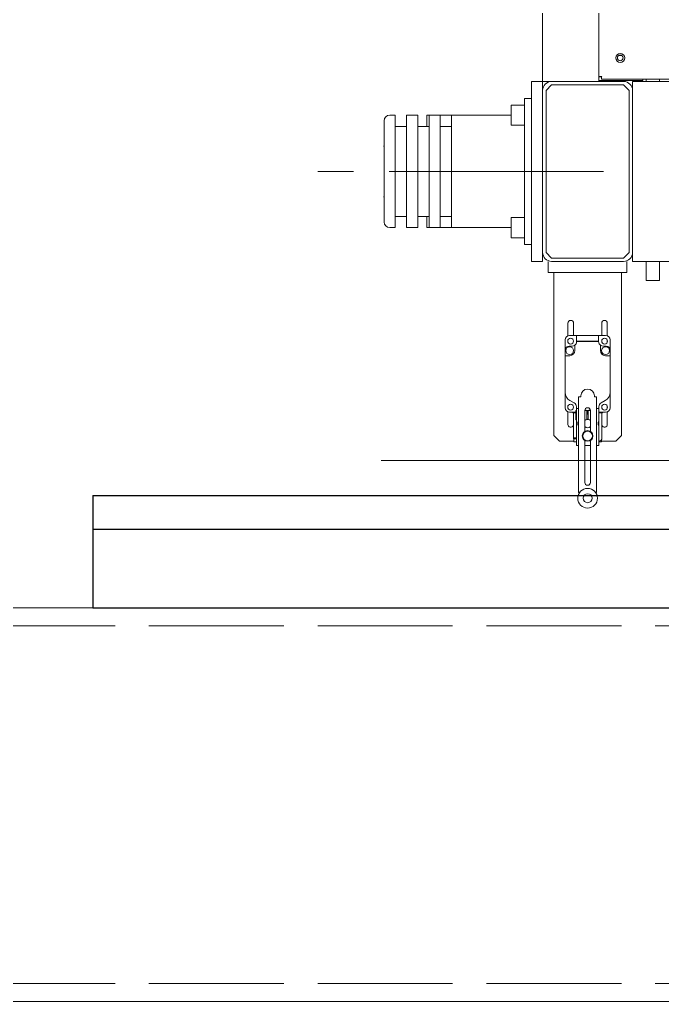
# Model space of a CAD drawing. Header units: millimetres. Extents: x 163705 to 1616509, y 81827 to 302547.
# Drawn here: x 1467121 to 1467692, y 150410 to 151283 of the extents above; entities that cross this region are included whole.
import ezdxf

# ---------------------------------------------------------------- set-up
doc = ezdxf.new("R2010")
doc.units = ezdxf.units.MM
doc.header["$LTSCALE"] = 10
doc.linetypes.add('ACAD_ISO02W100', pattern=[15, 12, -3])
doc.linetypes.add('CENTER2', pattern=[28.575, 19.05, -3.175, 3.175, -3.175])
for name, color, linetype, lineweight in [('1-中心线', 1, 'CENTER2', 0), ('1-剖面线', 8, 'Continuous', 0), ('1-虚线', 8, 'ACAD_ISO02W100', 0), ('1-设备轮廓', 2, 'Continuous', 18), ('1-钢构', 6, 'Continuous', 0)]:
    doc.layers.add(name, color=color, linetype=linetype, lineweight=lineweight)

# ---------------------------------------------------------------- blocks, each defined once
blk = doc.blocks.new('G$C61459890')
for p, q in [((843.82, 601.9), (843.82, 1296.9)), ((893.82, 1249.69), (893.82, 606.1)), ((911.32, 624.9), (914.32, 624.9)), ((893.82, 606.1), (895.32, 606.1)), ((893.82, 601.9), (893.82, 606.1)), ((893.82, 602.9), (932.82, 602.9)), ((896.03, 603.9), (896.03, 605.4)), ((1599.62, 603.9), (896.03, 603.9)), ((904.82, 602.9), (904.82, 602.77)), ((904.82, 602.77), (906.34, 601.9)), ((904.82, 602.77), (916.82, 602.77)), ((915.31, 601.9), (916.82, 602.77)), ((916.82, 602.77), (916.82, 602.9)), ((932.82, 602.9), (932.82, 603.9)), ((935.82, 603.9), (935.82, 601.9)), ((947.82, 603.9), (947.82, 601.9)), ((833.82, 441.9), (833.82, 601.9)), ((833.82, 601.9), (843.82, 601.9)), ((843.82, 593.9), (843.82, 601.9)), ((851.82, 601.9), (843.82, 601.9)), ((843.82, 593.9), (843.82, 449.9)), ((851.82, 598.9), (846.82, 593.9)), ((846.82, 593.9), (846.82, 449.9)), ((885.82, 601.9), (851.82, 601.9)), ((915.82, 598.9), (851.82, 598.9)), ((893.24, 601.9), (885.82, 601.9)), ((915.82, 601.9), (893.24, 601.9)), ((920.82, 593.9), (915.82, 598.9)), ((920.82, 449.9), (920.82, 593.9)), ((1604.03, 601.9), (923.82, 601.9)), ((923.82, 593.9), (923.82, 601.9)), ((923.82, 449.9), (923.82, 593.9)), ((827.82, 586.9), (833.82, 586.9)), ((827.82, 456.9), (827.82, 586.9)), ((833.82, 586.9), (833.82, 456.9)), ((815.82, 563.34), (815.82, 580.8)), ((827.82, 580.9), (815.92, 580.9)), ((712.82, 571.9), (707.82, 571.9)), ((712.82, 571.9), (712.82, 471.9)), ((732.82, 571.9), (722.82, 571.9)), ((722.82, 571.9), (722.82, 471.9)), ((732.82, 571.9), (732.82, 471.9)), ((740.82, 571.9), (742.82, 571.9)), ((740.82, 561.9), (740.82, 571.9)), ((752.82, 571.9), (742.82, 571.9)), ((742.82, 571.9), (742.82, 471.9)), ((752.82, 571.9), (752.82, 471.9)), ((752.82, 571.9), (791.82, 571.9)), ((815.82, 571.9), (762.82, 571.9)), ((762.82, 571.9), (762.82, 471.9)), ((791.82, 571.9), (815.82, 571.9)), ((702.82, 566.9), (702.82, 476.9)), ((722.82, 561.9), (712.82, 561.9)), ((742.82, 561.9), (732.82, 561.9)), ((762.82, 561.9), (752.82, 561.9)), ((815.82, 563), (815.82, 563.34)), ((815.92, 562.9), (827.82, 562.9)), ((702.82, 544.4), (702.42, 544.4)), ((702.42, 499.4), (702.82, 499.4)), ((712.82, 481.9), (722.82, 481.9)), ((732.82, 481.9), (742.82, 481.9)), ((740.82, 471.9), (740.82, 481.9)), ((752.82, 481.9), (762.82, 481.9)), ((815.82, 463), (815.82, 480.8)), ((827.82, 480.9), (815.92, 480.9)), ((707.82, 471.9), (712.82, 471.9)), ((722.82, 471.9), (732.82, 471.9)), ((742.82, 471.9), (740.82, 471.9)), ((742.82, 471.9), (752.82, 471.9)), ((791.82, 471.9), (752.82, 471.9)), ((762.82, 471.9), (815.82, 471.9)), ((815.82, 471.9), (791.82, 471.9)), ((815.92, 462.9), (827.82, 462.9)), ((827.82, 456.9), (833.82, 456.9)), ((843.82, 441.9), (843.82, 449.9)), ((846.82, 449.9), (851.82, 444.9)), ((915.82, 444.9), (920.82, 449.9)), ((923.82, 441.9), (923.82, 449.9)), ((833.82, 441.9), (843.82, 441.9)), ((848.82, 431.9), (848.82, 441.9)), ((851.82, 444.9), (915.82, 444.9)), ((851.82, 441.9), (915.82, 441.9)), ((918.82, 431.9), (918.82, 441.9)), ((977.82, 441.9), (923.82, 441.9)), ((935.82, 441.9), (935.82, 424.9)), ((947.82, 441.9), (947.82, 424.9)), ((918.82, 431.9), (848.82, 431.9)), ((853.82, 431.9), (853.82, 426.9)), ((913.82, 431.9), (913.82, 426.9)), ((853.82, 426.9), (853.82, 286.9)), ((913.82, 426.9), (913.82, 286.9)), ((947.82, 424.9), (935.82, 424.9)), ((866.32, 386.9), (866.32, 375.7)), ((871.32, 376), (871.32, 386.9)), ((896.32, 386.9), (896.32, 376)), ((901.32, 375.7), (901.32, 386.9)), ((874.07, 376), (867.82, 376)), ((874.07, 376), (874.07, 371)), ((893.57, 376), (874.07, 376)), ((893.57, 371), (893.57, 376)), ((899.82, 376), (893.57, 376)), ((863.82, 372), (863.82, 363)), ((866.32, 372), (866.32, 370)), ((872.37, 362.5), (872.37, 367.22)), ((874.07, 371), (893.57, 371)), ((874.07, 371), (874.07, 370.5)), ((893.57, 370.5), (874.07, 370.5)), ((893.57, 370.5), (893.57, 371)), ((895.27, 367.22), (895.27, 362.5)), ((901.32, 370), (901.32, 372)), ((903.82, 363), (903.82, 372)), ((863.82, 363), (863.82, 358)), ((870.07, 366.5), (867.32, 366.5)), ((900.32, 366.5), (897.57, 366.5)), ((903.82, 358), (903.82, 363)), ((863.82, 358), (863.82, 325.44)), ((863.82, 358), (867.87, 358)), ((899.77, 358), (903.82, 358)), ((903.82, 325.44), (903.82, 358)), ((863.82, 325.44), (863.82, 311.7)), ((903.82, 311.7), (903.82, 325.44)), ((868.15, 318.1), (871.76, 316.1)), ((875.82, 236.28), (875.82, 321.28)), ((875.82, 321.28), (877.82, 321.28)), ((877.82, 321.28), (877.82, 322.28)), ((889.82, 322.28), (889.82, 321.28)), ((891.82, 321.28), (889.82, 321.28)), ((891.82, 321.28), (891.82, 236.28)), ((895.88, 316.1), (899.5, 318.1)), ((866.32, 313.3), (866.32, 311.3)), ((866.32, 307.99), (866.32, 296.9)), ((867.82, 307.7), (873.32, 307.7)), ((870.72, 307.3), (870.72, 307.7)), ((873.32, 307.3), (870.72, 307.3)), ((871.12, 285), (871.12, 307.3)), ((873.32, 309.35), (873.82, 309.35)), ((873.32, 300.85), (873.32, 309.35)), ((873.82, 312.6), (873.82, 311.1)), ((873.82, 311.1), (873.82, 299.93)), ((875.82, 311.1), (873.82, 311.1)), ((881.32, 309.28), (881.32, 290.64)), ((883.22, 309.11), (883.22, 301.2)), ((883.22, 308.8), (884.42, 308.8)), ((883.22, 307.7), (884.42, 307.7)), ((884.42, 307.3), (883.22, 307.3)), ((883.32, 306.4), (883.32, 306.08)), ((884.32, 306.4), (883.32, 306.4)), ((884.32, 306.08), (883.32, 306.08)), ((884.32, 306.08), (884.32, 306.4)), ((884.42, 301.2), (884.42, 309.11)), ((886.32, 290.64), (886.32, 309.28)), ((893.82, 311.1), (891.82, 311.1)), ((893.82, 311.1), (893.82, 312.6)), ((893.82, 299.93), (893.82, 311.1)), ((893.82, 307.7), (899.82, 307.7)), ((896.92, 307.3), (893.82, 307.3)), ((896.52, 307.3), (896.52, 284.9)), ((896.92, 307.3), (896.92, 307.7)), ((901.32, 311.3), (901.32, 313.3)), ((901.32, 296.9), (901.32, 307.99)), ((873.32, 300.85), (873.82, 300.85)), ((873.92, 299.78), (873.92, 295.41)), ((893.72, 295.41), (893.72, 299.78)), ((873.82, 295.26), (873.82, 278.1)), ((893.82, 278.1), (893.82, 295.26)), ((853.82, 286.9), (858.82, 281.9)), ((871.52, 281.9), (858.82, 281.9)), ((873.82, 285), (871.12, 285)), ((871.12, 284.9), (871.12, 285)), ((871.32, 285), (871.32, 284)), ((873.82, 284), (871.32, 284)), ((871.52, 284), (871.52, 281.4)), ((873.82, 281.4), (871.52, 281.4)), ((881.32, 282.56), (881.32, 245.28)), ((886.32, 245.28), (886.32, 282.56)), ((896.12, 281.4), (893.82, 281.4)), ((896.12, 281.4), (896.12, 283.4)), ((908.82, 281.9), (896.12, 281.9)), ((908.82, 281.9), (913.82, 286.9)), ((873.82, 278.1), (875.82, 278.1)), ((881.32, 278.1), (886.32, 278.1)), ((891.82, 278.1), (893.82, 278.1)), ((875.82, 236.28), (876.64, 236.28)), ((891.82, 236.28), (891, 236.28))]:
    blk.add_line(p, q)
at = {"flags": 128}
for points in [[(884.42, 301.55), (883.82, 301.6), (883.22, 301.55)], [(883.22, 301.55), (883.82, 301.6), (884.42, 301.55)]]:
    blk.add_lwpolyline(points, dxfattribs=at)
for radius in [4, 2.5]:
    blk.add_circle((912.82, 622.9), radius)
for centre, radius, start, end in [((851.82, 593.9), 8, 90, 180), ((915.82, 593.9), 8, 0, 90), ((815.92, 580.8), 0.1, 90, 180), ((707.82, 566.9), 5, 90, 180), ((815.92, 563), 0.1, 180, 270), ((815.92, 480.8), 0.1, 90, 180), ((707.82, 476.9), 5, 180, 270), ((815.92, 463), 0.1, 180, 270), ((851.82, 449.9), 8, 180, 270), ((915.82, 449.9), 8, 270, 0), ((868.82, 386.9), 2.5, 0, 180), ((898.82, 386.9), 2.5, 0, 180), ((867.82, 372), 4, 90, 180), ((899.82, 372), 4, 0, 90), ((868.72, 371), 2.6, 0, 180), ((868.72, 371), 2.6, 180, 0), ((870.07, 370.5), 4, 270, 305.09963), ((870.07, 370.5), 4, 305.09963, 0), ((897.57, 370.5), 4, 180, 234.90037), ((897.57, 370.5), 4, 234.90037, 270), ((898.92, 371), 2.6, 0, 180), ((898.92, 371), 2.6, 180, 0), ((867.32, 363), 3.5, 90, 180), ((867.87, 362.5), 3.5, 0, 180), ((867.87, 362.5), 3.5, 180, 0), ((867.87, 362.5), 4.5, 270, 0), ((899.77, 362.5), 4.5, 180, 270), ((899.77, 362.5), 3.5, 0, 180), ((899.77, 362.5), 3.5, 180, 0), ((900.32, 363), 3.5, 0, 90), ((872.22, 325.44), 8.4, 180, 241), ((883.82, 322.28), 6, 0, 180), ((895.42, 325.44), 8.4, 299, 0), ((868.72, 312.3), 2.6, 0, 180), ((869.82, 312.6), 4, 0, 61), ((897.82, 312.6), 4, 119, 180), ((898.92, 312.3), 2.6, 0, 180), ((867.82, 311.7), 4, 180, 270), ((868.72, 312.3), 2.6, 180, 0), ((883.82, 309.28), 2.5, 0, 180), ((883.82, 321.1), 12, 257.9811, 267.13402), ((883.82, 312.8), 3.5, 228.23839, 311.76161), ((883.82, 321.1), 12, 272.86598, 282.0189), ((898.92, 312.3), 2.6, 180, 0), ((899.82, 311.7), 4, 270, 0), ((868.82, 296.9), 2.5, 180, 336.92608), ((870.57, 297.6), 4, 324.34091, 35.65909), ((883.82, 297.6), 3.63, 46.39718, 133.60282), ((883.82, 297.6), 3.65, 99.46143, 133.23022), ((883.82, 297.6), 3.65, 46.76978, 80.53857), ((897.07, 297.6), 4, 144.34091, 180), ((897.07, 297.6), 4, 180, 215.65909), ((898.82, 296.9), 2.5, 203.07392, 0), ((883.82, 286.6), 4.75, 0, 180), ((883.82, 286.6), 4.25, 0, 180), ((883.82, 297.6), 3.63, 226.39718, 313.60282), ((883.82, 297.6), 3.65, 226.76978, 313.23022), ((874.12, 284.9), 3, 180, 209.92643), ((883.82, 286.6), 4.75, 180, 0), ((883.82, 286.6), 4.25, 180, 0), ((893.52, 284.9), 3, 275.73917, 0), ((883.82, 245.28), 2.5, 180, 0), ((883.82, 231.28), 8.75, 0, 180), ((883.82, 231.28), 8.75, 180, 0), ((883.82, 231.28), 4, 0, 180), ((883.82, 231.28), 4, 180, 0)]:
    blk.add_arc(centre, radius, start, end)
for points in [[(896.32, 606.4), (896, 606.37), (895.34, 606.32), (894.51, 606.25), (893.94, 606.18), (893.86, 606.13), (893.82, 606.1)], [(896.32, 606.4), (896.19, 606.37), (895.93, 606.32), (895.6, 606.25), (895.37, 606.18), (895.34, 606.13), (895.32, 606.1)], [(896.03, 603.9), (896.05, 603.93), (896.1, 604.01), (896.18, 604.59), (896.25, 605.41), (896.3, 606.07), (896.32, 606.4)], [(896.03, 605.4), (896.05, 605.41), (896.1, 605.44), (896.18, 605.67), (896.25, 606), (896.3, 606.27), (896.32, 606.4)]]:
    blk.add_open_spline(points, degree=3)
at = {"layer": '1-中心线'}
blk.add_line((897.82, 521.9), (632.82, 521.9), dxfattribs=at)
at = {"layer": '1-剖面线', "lineweight": 18}
blk.add_line((700.27, 264.7), (3794.56, 264.7), dxfattribs=at)
blk = doc.blocks.new('*U274')
for p, q in [((0, 350), (6200, 350)), ((0, 0), (6200, 0))]:
    blk.add_line(p, q)
at = {"layer": '1-虚线'}
for p, q in [((0, 334), (6200, 334)), ((0, 16), (6200, 16))]:
    blk.add_line(p, q, dxfattribs=at)
blk = doc.blocks.new('*U287')
for p, q in [((0, 100, -1.04), (40000.06, 100, -19.83)), ((0, 100, -1.04), (0, 0, -0.86)), ((0, 70, -1.04), (40000.06, 70, -19.83)), ((0, 0, -0.86), (40000.06, 0, -21.29))]:
    blk.add_line(p, q)

msp = doc.modelspace()

# ---------------------------------------------------------------- block references
msp.add_blockref('*U287', (1467185.648, 150759.632, 21.29))
at = {"layer": '1-设备轮廓'}
msp.add_blockref('G$C61459890', (1466741.826, 150625.894, 2.004), dxfattribs=at)
at = {"layer": '1-钢构'}
msp.add_blockref('*U274', (1464835.648, 150409.632), dxfattribs=at)

doc.saveas('drawing.dxf')
